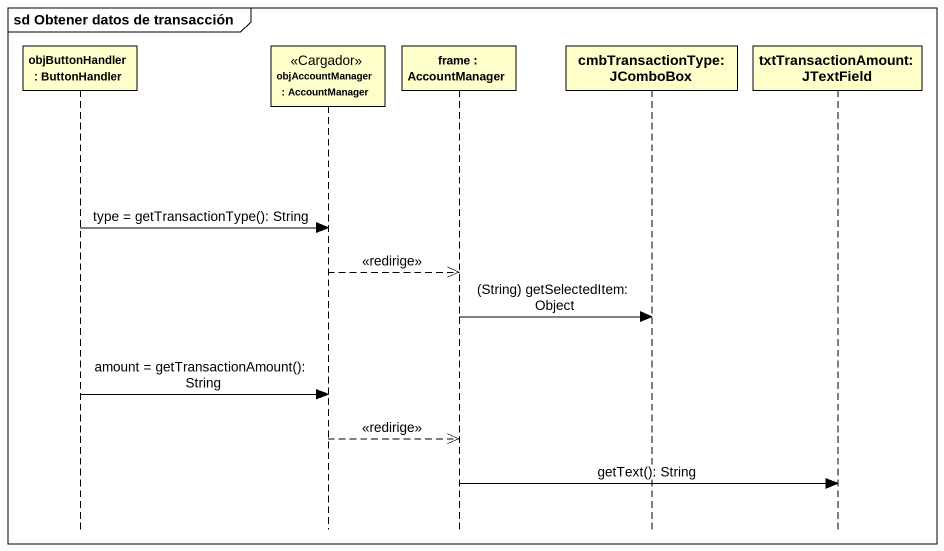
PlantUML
@startuml
mainframe sd Obtener datos de transacción
hide footbox
participant "objButtonHandler : ButtonHandler" as objButtonHandler
participant "objAccountManager : AccountManager" as objAccountManager <<Cargador>>
participant "frame : AccountManager" as frame_
participant "cmbTransactionType:JComboBox" as cmbTransactionType_JComboBox
participant "txtTransactionAmount:JTextField" as txtTransactionAmount

objButtonHandler -> objAccountManager : type = getTransactionType(): String
objAccountManager -->> frame_ : <<redirige>>
frame_ -> cmbTransactionType_JComboBox : (String) getSelectedItem: Object
objButtonHandler -> objAccountManager : amount = getTransactionAmount(): String
objAccountManager -->> frame_ : <<redirige>>
frame_ -> txtTransactionAmount : getText(): String
@enduml
